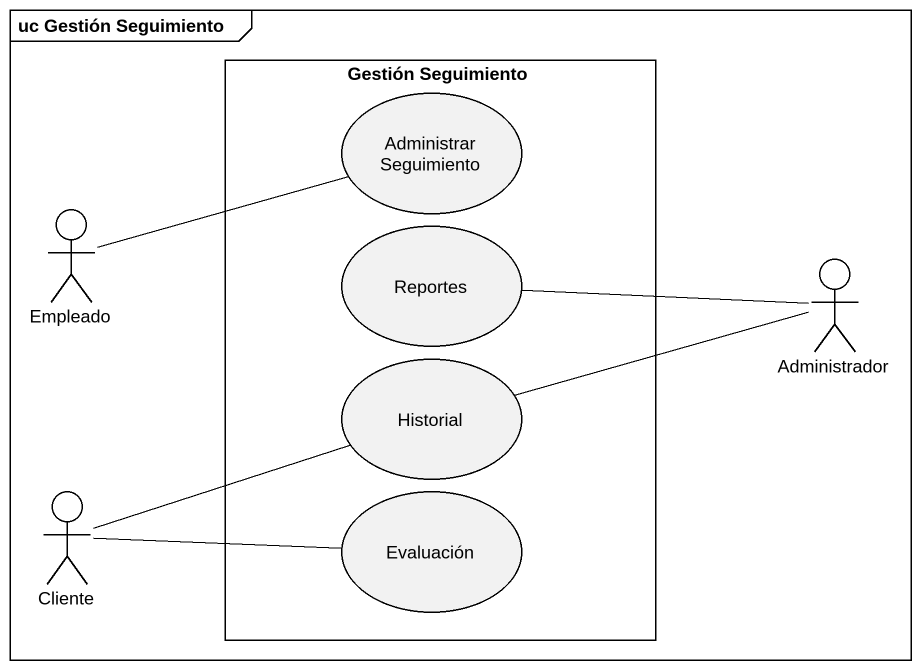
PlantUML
@startuml
mainframe uc Gestión Seguimiento
rectangle "Gestión Seguimiento" as Gestión_Seguimiento {
  usecase "Administrar Seguimiento" as Administrar_Seguimiento
  usecase Reportes
  usecase Historial
  usecase Evaluación
}
actor Empleado
actor Administrador
actor Cliente
Empleado -right- Administrar_Seguimiento
Administrador -left- Reportes
Administrador -left- Historial
Cliente -right- Historial
Cliente -right- Evaluación
@enduml
